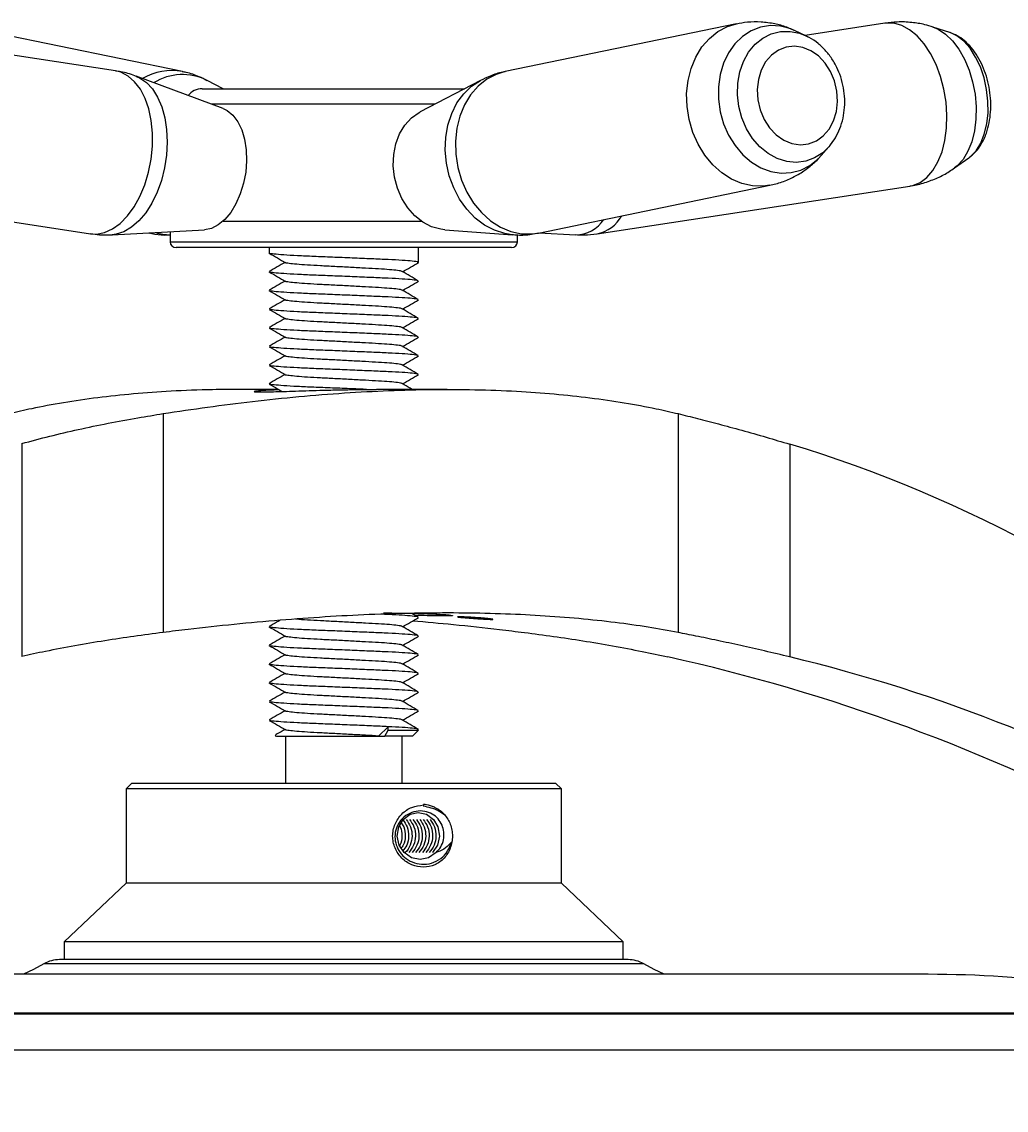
# Model space of a CAD drawing. Header units: millimetres. Extents: x 0 to 5860, y 0 to 4120.
# Drawn here: x 2708.1 to 2875.4, y 2116.6 to 2301.6 of the extents above; entities that cross this region are included whole.
import ezdxf

# ---------------------------------------------------------------- set-up
doc = ezdxf.new("R2010")
doc.units = ezdxf.units.MM
doc.layers.get('0').update_dxf_attribs({"lineweight": 15})
doc.layers.add('D', color=3, linetype='Continuous', lineweight=13)
doc.styles.add('STU25', font='isocp2.shx')
doc.dimstyles.new('STU25', dxfattribs={"dimscale": 20, "dimtxt": 2.5, "dimasz": 2, "dimexe": 0.6, "dimexo": 1, "dimgap": 1, "dimtad": 1, "dimdsep": 46, "dimtxsty": 'STU25', "dimcen": 2, "dimazin": 2, "dimtfac": 1, "dimtmove": 0, "dimatfit": 3, "dimfxl": 0, "dimtolj": 1, "dimtzin": 0, "dimarcsym": 0})

# ---------------------------------------------------------------- blocks, each defined once
blk = doc.blocks.new('*D4')
at = {"layer": 'D', "color": 0, "lineweight": -2}
for p, q in [((2877.56, 2301.58), (3780.63, 2301.58)), ((3768.63, 1251.58), (3768.63, 2261.58)), ((3570.39, 1211.58), (3780.63, 1211.58))]:
    blk.add_line(p, q, dxfattribs=at)
at = {"layer": 'D', "color": 0}
for points in [[(3761.96, 2261.58), (3775.29, 2261.58), (3768.63, 2301.58)], [(3761.96, 1251.58), (3775.29, 1251.58), (3768.63, 1211.58)]]:
    blk.add_solid(points, dxfattribs=at)
at = {"layer": 'Defpoints', "color": 0}
for p in [(2857.56, 2301.58), (3768.63, 2301.58), (3550.39, 1211.58)]:
    blk.add_point(p, dxfattribs=at)
at = {"layer": 'D', "color": 0, "insert": (3723.63, 1756.58), "char_height": 50, "attachment_point": 5, "rotation": 90, "style": 'STU25'}
blk.add_mtext('\\A1;1090', dxfattribs=at)

msp = doc.modelspace()

# ---------------------------------------------------------------- linework, layer by layer
at = {"color": 7, "linetype": 'Continuous', "lineweight": 15}
for p, q in [((2724.008, 2293.275), (2670.862, 2301.39)), ((2735.39, 2293.146), (2696.094, 2301.261)), ((2829.534, 2301.261), (2790.238, 2293.146)), ((2854.766, 2301.39), (2841.187, 2299.317)), ((2841.339, 2299.245), (2839.541, 2300.095)), ((2865.767, 2299.813), (2862.931, 2300.734)), ((2841.339, 2299.245), (2841.555, 2299.139)), ((2742.295, 2286.862), (2727.552, 2292.355)), ((2738.731, 2290.241), (2783.332, 2290.241)), ((2742.296, 2290.241), (2739.575, 2291.658)), ((2786.053, 2291.658), (2775.818, 2286.329)), ((2843.923, 2278.875), (2845.238, 2280.368)), ((2866.59, 2276.774), (2869.022, 2278.5)), ((2869.022, 2278.5), (2869.17, 2278.61)), ((2666.635, 2273.711), (2719.782, 2265.595)), ((2795.901, 2265.724), (2835.197, 2273.84)), ((2805.846, 2265.595), (2858.993, 2273.711)), ((2723.438, 2265.416), (2739.149, 2266.258)), ((2742.309, 2267.741), (2776.004, 2267.741)), ((2779.96, 2266.271), (2791.469, 2265.433)), ((2729.618, 2265.747), (2729.727, 2265.724)), ((2733.314, 2265.945), (2733.314, 2264.241)), ((2792.314, 2264.241), (2792.314, 2265.398)), ((2796.011, 2265.747), (2802.19, 2265.416)), ((2779.758, 2263.241), (2734.314, 2263.241)), ((2750.114, 2263.241), (2750.114, 2262.317)), ((2775.514, 2260.729), (2775.514, 2263.241)), ((2791.314, 2263.241), (2779.758, 2263.241)), ((2751.72, 2239.146), (2745.257, 2239.146)), ((2780.371, 2239.146), (2768.354, 2239.146)), ((2732.111, 2235.028), (2732.111, 2197.838)), ((2819.628, 2235.024), (2819.628, 2197.834)), ((2708.097, 2229.949), (2708.097, 2193.774)), ((2838.6, 2229.837), (2838.6, 2193.685)), ((2775.467, 2200.445), (2774.359, 2201.087)), ((2770.365, 2181.829), (2768.73, 2180.241)), ((2769.77, 2180.241), (2770.365, 2181.241)), ((2770.365, 2181.241), (2770.365, 2181.829)), ((2770.365, 2181.241), (2775.494, 2181.241)), ((2774.514, 2180.241), (2775.514, 2181.241)), ((2752.914, 2180.241), (2752.914, 2172.241)), ((2768.73, 2180.241), (2769.77, 2180.241)), ((2774.514, 2180.241), (2769.77, 2180.241)), ((2772.714, 2172.241), (2772.714, 2180.241)), ((2726.814, 2172.241), (2725.814, 2171.241)), ((2726.814, 2172.241), (2775.982, 2172.241)), ((2775.982, 2172.241), (2798.814, 2172.241)), ((2799.814, 2171.241), (2798.814, 2172.241)), ((2725.814, 2171.241), (2725.814, 2155.241)), ((2776.347, 2171.241), (2725.814, 2171.241)), ((2799.814, 2171.241), (2776.347, 2171.241)), ((2799.814, 2155.241), (2799.814, 2171.241)), ((2776.347, 2168.525), (2776.296, 2168.374)), ((2776.347, 2168.616), (2776.347, 2168.525)), ((2725.814, 2155.241), (2715.314, 2145.241)), ((2799.814, 2155.241), (2725.814, 2155.241)), ((2810.314, 2145.241), (2799.814, 2155.241)), ((2715.314, 2145.241), (2715.314, 2142.241)), ((2810.314, 2145.241), (2715.314, 2145.241)), ((2810.314, 2142.241), (2810.314, 2145.241)), ((2811.114, 2142.241), (2714.514, 2142.241)), ((2862.114, 2139.743), (2663.514, 2139.743)), ((2928.714, 2132.971), (2596.914, 2132.971))]:
    msp.add_line(p, q, dxfattribs=at)
at = {"color": 8, "linetype": 'Continuous', "lineweight": 15}
for p, q in [((2778.272, 2287.607), (2740.297, 2287.607)), ((2733.314, 2264.241), (2780.353, 2264.241)), ((2780.353, 2264.241), (2792.314, 2264.241)), ((2813.773, 2141.51), (2711.855, 2141.51)), ((2912.167, 2133.148), (2613.461, 2133.148)), ((2934.814, 2126.871), (2590.814, 2126.871))]:
    msp.add_line(p, q, dxfattribs=at)
at = {"color": 8, "linetype": 'Continuous', "lineweight": 15, "flags": 128}
for points in [[(2823.02, 2280.798), (2822.122, 2282.833), (2821.488, 2284.991), (2821.137, 2287.215), (2821.076, 2289.448), (2821.307, 2291.631), (2821.825, 2293.709), (2822.616, 2295.628), (2823.66, 2297.337), (2824.929, 2298.793), (2826.39, 2299.957), (2828.007, 2300.8), (2829.535, 2301.261)], [(2858.993, 2273.711), (2859.484, 2273.812), (2860.737, 2274.324), (2861.891, 2275.179), (2862.914, 2276.354), (2863.782, 2277.82), (2864.47, 2279.537), (2864.962, 2281.462), (2865.245, 2283.544), (2865.311, 2285.73), (2865.158, 2287.964), (2864.791, 2290.186), (2864.22, 2292.341), (2863.458, 2294.371), (2862.525, 2296.225), (2861.447, 2297.854), (2860.25, 2299.216), (2858.966, 2300.276), (2857.628, 2301.007), (2856.27, 2301.389), (2854.929, 2301.412), (2854.766, 2301.39)], [(2839.541, 2300.095), (2838.764, 2300.423), (2837.046, 2300.875), (2835.317, 2300.97), (2833.626, 2300.704), (2832.022, 2300.084), (2830.551, 2299.13), (2829.255, 2297.868), (2828.172, 2296.335), (2827.332, 2294.574), (2826.76, 2292.637), (2826.473, 2290.579), (2826.478, 2288.459), (2826.776, 2286.338), (2827.357, 2284.278), (2828.206, 2282.337)], [(2831.256, 2283.448), (2830.465, 2285.277), (2829.941, 2287.221), (2829.7, 2289.219), (2829.751, 2291.205), (2830.091, 2293.116), (2830.709, 2294.891), (2831.587, 2296.472), (2832.695, 2297.809), (2833.998, 2298.859), (2835.455, 2299.587), (2837.017, 2299.972), (2838.636, 2299.999), (2840.259, 2299.669), (2841.339, 2299.245)], [(2862.942, 2300.73), (2863.801, 2300.37), (2865.058, 2299.545), (2866.245, 2298.4), (2867.33, 2296.969), (2868.28, 2295.292), (2869.069, 2293.418), (2869.673, 2291.401), (2870.076, 2289.298), (2870.266, 2287.17), (2870.237, 2285.079), (2869.99, 2283.084), (2869.533, 2281.243), (2868.877, 2279.609), (2868.043, 2278.229), (2867.055, 2277.143), (2866.594, 2276.778)], [(2869.17, 2278.61), (2869.3, 2278.712), (2870.244, 2279.7), (2871.037, 2280.983), (2871.653, 2282.52), (2872.073, 2284.26), (2872.282, 2286.149), (2872.273, 2288.125), (2872.049, 2290.125), (2871.614, 2292.085), (2870.984, 2293.942), (2870.179, 2295.636), (2869.225, 2297.112), (2868.151, 2298.323), (2866.994, 2299.231), (2865.877, 2299.775)], [(2719.782, 2265.595), (2720.82, 2265.548), (2722.176, 2265.807), (2723.525, 2266.419), (2724.832, 2267.369), (2726.062, 2268.63), (2727.185, 2270.172), (2728.17, 2271.953), (2728.994, 2273.929), (2729.633, 2276.046), (2730.072, 2278.252), (2730.299, 2280.488), (2730.308, 2282.697), (2730.1, 2284.822), (2729.679, 2286.807), (2729.056, 2288.601), (2728.248, 2290.157), (2727.275, 2291.436), (2726.164, 2292.404), (2724.941, 2293.037), (2724.008, 2293.275)], [(2727.561, 2292.351), (2728.117, 2292.104), (2729.265, 2291.317), (2730.29, 2290.212), (2731.166, 2288.817), (2731.87, 2287.169), (2732.383, 2285.31), (2732.693, 2283.289), (2732.791, 2281.157), (2732.674, 2278.971), (2732.347, 2276.786), (2731.817, 2274.659), (2731.097, 2272.646), (2730.208, 2270.798), (2729.171, 2269.163), (2728.013, 2267.785), (2726.765, 2266.697), (2725.459, 2265.929), (2724.129, 2265.501), (2723.438, 2265.416)], [(2790.238, 2293.146), (2788.71, 2292.685), (2787.094, 2291.842), (2785.632, 2290.677), (2784.363, 2289.221), (2783.32, 2287.512), (2782.529, 2285.594), (2782.011, 2283.516), (2781.779, 2281.332), (2781.84, 2279.1), (2782.192, 2276.876), (2782.825, 2274.718), (2783.724, 2272.682)], [(2791.444, 2265.434), (2790.162, 2265.622), (2788.404, 2266.181), (2786.716, 2267.073), (2785.142, 2268.275), (2783.723, 2269.755), (2782.497, 2271.476), (2781.494, 2273.393), (2780.74, 2275.455), (2780.255, 2277.61), (2780.052, 2279.803), (2780.136, 2281.975), (2780.505, 2284.071), (2781.149, 2286.037), (2782.051, 2287.821), (2783.189, 2289.378), (2784.532, 2290.666), (2786.043, 2291.653)], [(2845.238, 2280.368), (2844.199, 2279.371), (2842.814, 2278.478), (2841.298, 2277.919), (2839.701, 2277.713), (2838.074, 2277.865), (2836.469, 2278.37), (2834.937, 2279.213), (2833.529, 2280.367), (2832.289, 2281.794), (2831.256, 2283.448)], [(2835.204, 2273.841), (2834.103, 2273.684), (2832.289, 2273.72), (2830.477, 2274.114), (2828.714, 2274.856), (2827.045, 2275.928), (2825.514, 2277.3), (2824.161, 2278.937), (2823.02, 2280.798)], [(2828.206, 2282.337), (2829.297, 2280.572), (2830.6, 2279.033), (2832.076, 2277.764), (2833.684, 2276.802), (2835.377, 2276.175), (2837.107, 2275.901), (2838.823, 2275.987), (2840.476, 2276.431), (2842.02, 2277.22), (2843.408, 2278.332), (2843.923, 2278.875)], [(2783.724, 2272.682), (2784.865, 2270.822), (2786.218, 2269.184), (2787.749, 2267.812), (2789.417, 2266.741), (2791.18, 2265.999), (2792.992, 2265.604), (2794.806, 2265.568), (2795.901, 2265.724)]]:
    msp.add_lwpolyline(points, dxfattribs=at)
at = {"color": 7, "linetype": 'Continuous', "lineweight": 15, "flags": 128}
for points in [[(2865.877, 2299.775), (2865.789, 2299.806), (2865.767, 2299.813)], [(2845.53, 2293.179), (2844.609, 2294.614), (2843.482, 2295.808), (2842.198, 2296.709), (2840.813, 2297.277), (2839.388, 2297.488), (2837.985, 2297.333), (2836.665, 2296.819), (2835.486, 2295.967), (2834.5, 2294.815), (2833.749, 2293.414), (2833.267, 2291.824), (2833.074, 2290.116), (2833.179, 2288.363), (2833.577, 2286.643), (2834.252, 2285.03), (2835.172, 2283.595), (2836.299, 2282.402), (2837.583, 2281.501), (2838.968, 2280.932), (2840.393, 2280.721), (2841.796, 2280.876), (2843.116, 2281.391), (2844.295, 2282.243), (2845.281, 2283.394), (2846.032, 2284.796), (2846.515, 2286.385), (2846.708, 2288.094), (2846.603, 2289.846), (2846.204, 2291.567), (2845.53, 2293.179)], [(2742.295, 2286.862), (2742.994, 2286.52), (2743.965, 2285.724), (2744.799, 2284.621), (2745.469, 2283.247), (2745.953, 2281.648), (2746.232, 2279.881), (2746.299, 2278.004), (2746.15, 2276.082), (2745.791, 2274.181), (2745.234, 2272.364), (2744.498, 2270.693), (2743.608, 2269.227), (2742.594, 2268.014), (2741.491, 2267.096), (2740.337, 2266.504), (2739.17, 2266.259), (2739.149, 2266.258)], [(2779.96, 2266.271), (2779.281, 2266.353), (2777.733, 2266.795), (2776.251, 2267.573), (2774.887, 2268.661), (2773.687, 2270.022), (2772.692, 2271.609), (2771.935, 2273.369), (2771.442, 2275.242), (2771.231, 2277.163), (2771.309, 2279.068), (2771.672, 2280.891), (2772.308, 2282.57), (2773.197, 2284.049), (2774.306, 2285.276), (2775.6, 2286.211), (2775.818, 2286.329)], [(2845.458, 2280.628), (2845.41, 2280.569), (2845.238, 2280.368)], [(2778.496, 2160.437), (2778.485, 2160.426), (2777.217, 2159.541), (2775.767, 2159.241), (2774.316, 2159.541), (2773.048, 2160.426), (2772.225, 2161.696), (2771.899, 2163.241), (2772.15, 2164.786), (2772.906, 2166.057), (2774.097, 2166.941), (2775.476, 2167.241), (2776.856, 2166.941), (2778.047, 2166.057), (2778.802, 2164.786), (2779.054, 2163.241), (2778.728, 2161.696), (2777.904, 2160.426), (2777.904, 2160.426)], [(2711.855, 2141.51), (2710.092, 2140.539), (2708.394, 2139.743)], [(2817.234, 2139.743), (2815.536, 2140.539), (2813.773, 2141.51)]]:
    msp.add_lwpolyline(points, dxfattribs=at)
at = {"color": 8, "linetype": 'Continuous', "lineweight": 15}
for centre, radius, start, end in [((2733.56, 2283.585), 9.735, 79.1781, 120.60812), ((2735.401, 2283.374), 9.276, 63.25714, 121.84338), ((2802.211, 2271.123), 5.707, 269.79073, 327.02115), ((2804.612, 2271.706), 6.234, 281.40533, 330.59193), ((2733.497, 2274.185), 8.776, 252.52927, 268.80282)]:
    msp.add_arc(centre, radius, start, end, dxfattribs=at)
at = {"color": 7, "linetype": 'Continuous', "lineweight": 15}
for centre, radius, start, end in [((2738.731, 2287.241), 3, 90, 142.32221), ((2734.314, 2264.241), 1, 180, 270), ((2791.314, 2264.241), 1, 270, 0), ((2714.514, 2137.041), 5.2, 90, 120.7547), ((2811.114, 2137.041), 5.2, 59.2453, 90), ((2862.114, 1946.511), 193.232, 74.98747, 90)]:
    msp.add_arc(centre, radius, start, end, dxfattribs=at)
for centre, major_axis, ratio, start_param, end_param in [((2775.81, 1969.046), (0, 270.1), 0.8931587, 5.6340553, 6.0198754), ((2749.818, 1866.553), (0, 334.6), 0.968258, 5.8109012, 6.0715032), ((2775.81, 1866.553), (0, 334.6), 0.8931587, 5.8109012, 6.0715032)]:
    msp.add_ellipse(centre, major_axis=major_axis, ratio=ratio, start_param=start_param, end_param=end_param, dxfattribs=at)
for points, knots in [([(2839.607, 2300.04), (2839.1, 2300.273), (2837.957, 2300.799), (2835.976, 2301.326), (2833.734, 2301.621), (2831.535, 2301.612), (2830.155, 2301.353), (2829.538, 2301.238)], [0, 0, 0, 0, 0.1619666, 0.3654273, 0.5927515, 0.8179714, 1, 1, 1, 1]), ([(2862.961, 2300.692), (2862.486, 2300.848), (2861.305, 2301.233), (2859.25, 2301.546), (2856.979, 2301.659), (2855.468, 2301.461), (2854.781, 2301.372)], [0, 0, 0, 0, 0.1811533, 0.4500635, 0.7496609, 1, 1, 1, 1]), ([(2871.834, 2282.251), (2871.946, 2282.554), (2872.258, 2283.395), (2872.593, 2284.891), (2872.777, 2286.732), (2872.741, 2288.627), (2872.493, 2290.524), (2872.039, 2292.377), (2871.385, 2294.142), (2870.536, 2295.777), (2869.496, 2297.239), (2868.319, 2298.413), (2867.117, 2299.273), (2866.29, 2299.599), (2865.914, 2299.747)], [0, 0, 0, 0, 0.0497802, 0.1383102, 0.2266928, 0.314806, 0.402744, 0.4908643, 0.5794997, 0.6691014, 0.7600571, 0.8523125, 0.9328336, 1, 1, 1, 1]), ([(2846.417, 2294.205), (2846.241, 2294.522), (2845.755, 2295.394), (2844.777, 2296.689), (2843.439, 2297.956), (2842.346, 2298.771), (2841.679, 2299.055), (2841.558, 2299.106)], [0, 0, 0, 0, 0.15081835, 0.41431688, 0.67842021, 0.94146741, 1, 1, 1, 1]), ([(2845.467, 2280.661), (2845.774, 2281.064), (2846.429, 2281.926), (2847.157, 2283.474), (2847.688, 2285.214), (2847.953, 2287.064), (2847.951, 2288.968), (2847.671, 2290.87), (2847.164, 2292.642), (2846.654, 2293.71), (2846.417, 2294.205)], [0, 0, 0, 0, 0.1111662, 0.2377254, 0.3658384, 0.4951461, 0.6252648, 0.7559333, 0.8870339, 1, 1, 1, 1]), ([(2727.576, 2292.328), (2727.482, 2292.369), (2726.636, 2292.736), (2725.43, 2293.06), (2724.308, 2293.199), (2724, 2293.237)], [0, 0, 0, 0, 0.083652, 0.7476961, 1, 1, 1, 1]), ([(2739.591, 2291.606), (2739.138, 2291.842), (2738.003, 2292.433), (2736.569, 2292.921), (2735.594, 2293.08), (2735.378, 2293.115)], [0, 0, 0, 0, 0.3408444, 0.8542699, 1, 1, 1, 1]), ([(2790.239, 2293.122), (2790.105, 2293.101), (2789.228, 2292.969), (2787.8, 2292.492), (2786.586, 2291.895), (2786.046, 2291.628)], [0, 0, 0, 0, 0.091386, 0.5952958, 1, 1, 1, 1]), ([(2869.207, 2278.674), (2869.456, 2278.866), (2870.079, 2279.347), (2870.887, 2280.383), (2871.483, 2281.416), (2871.761, 2282.078), (2871.834, 2282.251)], [0, 0, 0, 0, 0.2150644, 0.5393147, 0.8791428, 1, 1, 1, 1]), ([(2835.193, 2273.88), (2835.537, 2273.942), (2836.616, 2274.137), (2838.336, 2274.787), (2840.3, 2275.78), (2842.049, 2277.033), (2843.272, 2278.1), (2843.832, 2278.799), (2843.954, 2278.952)], [0, 0, 0, 0, 0.1013151, 0.3183632, 0.5311435, 0.739452, 0.9431098, 1, 1, 1, 1]), ([(2858.979, 2273.726), (2859.069, 2273.734), (2859.947, 2273.815), (2861.553, 2274.261), (2863.712, 2275.069), (2865.396, 2275.936), (2866.291, 2276.596), (2866.584, 2276.812)], [0, 0, 0, 0, 0.0329368, 0.3186548, 0.5969022, 0.8676653, 1, 1, 1, 1]), ([(2719.79, 2265.632), (2720.293, 2265.551), (2721.533, 2265.352), (2722.79, 2265.395), (2723.536, 2265.421)], [0, 0, 0, 0, 0.40589419, 1, 1, 1, 1]), ([(2729.728, 2265.765), (2730.049, 2265.69), (2731.099, 2265.446), (2732.314, 2265.343), (2733.187, 2265.406), (2733.314, 2265.415)], [0, 0, 0, 0, 0.2740612, 0.894042, 1, 1, 1, 1]), ([(2791.428, 2265.477), (2791.743, 2265.444), (2792.825, 2265.329), (2794.339, 2265.422), (2795.496, 2265.676), (2795.898, 2265.764)], [0, 0, 0, 0, 0.2108261, 0.7255389, 1, 1, 1, 1]), ([(2802.179, 2265.458), (2802.68, 2265.424), (2803.903, 2265.341), (2805.119, 2265.51), (2805.837, 2265.61)], [0, 0, 0, 0, 0.4100899, 1, 1, 1, 1]), ([(2752.829, 2260.729), (2752.393, 2260.476), (2751.496, 2259.957), (2750.6, 2259.438), (2750.14, 2259.171)], [0, 0, 0, 0, 0.4869304, 1, 1, 1, 1]), ([(2750.155, 2262.277), (2750.615, 2262.011), (2751.534, 2261.479), (2752.453, 2260.947), (2752.913, 2260.681)], [0, 0, 0, 0, 0.5001379, 1, 1, 1, 1]), ([(2775.411, 2260.729), (2775.425, 2260.753), (2775.467, 2260.818), (2774.572, 2260.939), (2772.859, 2261.079), (2770.447, 2261.204), (2767.537, 2261.328), (2764.264, 2261.468), (2760.891, 2261.608), (2757.689, 2261.733), (2754.833, 2261.857), (2752.466, 2261.997), (2750.907, 2262.138), (2750.163, 2262.225), (2750.198, 2262.272), (2750.202, 2262.278)], [0, 0, 0, 0, 0.0471096, 0.1341247, 0.2211399, 0.3051802, 0.389221, 0.4762363, 0.5632513, 0.6472919, 0.7313322, 0.8183474, 0.9053624, 0.9894032, 1, 1, 1, 1]), ([(2772.668, 2259.192), (2772.668, 2259.198), (2772.668, 2259.248), (2772.007, 2259.352), (2770.689, 2259.491), (2768.793, 2259.616), (2766.515, 2259.741), (2763.95, 2259.881), (2761.308, 2260.021), (2758.798, 2260.145), (2756.561, 2260.27), (2754.705, 2260.41), (2753.49, 2260.55), (2752.909, 2260.635), (2752.928, 2260.679), (2752.929, 2260.681)], [0, 0, 0, 0, 0.0144093, 0.1049926, 0.1955752, 0.2830556, 0.3705363, 0.4611191, 0.5517016, 0.6391826, 0.7266629, 0.8172452, 0.9078282, 0.9953087, 1, 1, 1, 1]), ([(2772.798, 2259.141), (2773.24, 2259.397), (2774.142, 2259.919), (2775.043, 2260.441), (2775.503, 2260.707)], [0, 0, 0, 0, 0.4900167, 1, 1, 1, 1]), ([(2750.155, 2259.102), (2750.615, 2258.836), (2751.534, 2258.304), (2752.453, 2257.772), (2752.913, 2257.506)], [0, 0, 0, 0, 0.5001379, 1, 1, 1, 1]), ([(2775.394, 2257.597), (2775.395, 2257.606), (2775.402, 2257.658), (2774.552, 2257.764), (2772.864, 2257.904), (2770.445, 2258.029), (2767.537, 2258.153), (2764.264, 2258.293), (2760.891, 2258.433), (2757.689, 2258.558), (2754.833, 2258.682), (2752.466, 2258.822), (2750.907, 2258.963), (2750.163, 2259.05), (2750.198, 2259.097), (2750.202, 2259.103)], [0, 0, 0, 0, 0.0194295, 0.1089722, 0.1985151, 0.2849966, 0.3714787, 0.4610217, 0.5505643, 0.6370462, 0.7235277, 0.8130707, 0.9026133, 0.9890954, 1, 1, 1, 1]), ([(2775.467, 2257.595), (2775.008, 2257.861), (2774.089, 2258.393), (2773.172, 2258.925), (2772.713, 2259.191)], [0, 0, 0, 0, 0.5000915, 1, 1, 1, 1]), ([(2752.829, 2257.554), (2752.393, 2257.301), (2751.496, 2256.782), (2750.6, 2256.263), (2750.14, 2255.996)], [0, 0, 0, 0, 0.48693159, 1, 1, 1, 1]), ([(2772.668, 2256.017), (2772.668, 2256.023), (2772.668, 2256.073), (2772.007, 2256.177), (2770.689, 2256.316), (2768.793, 2256.441), (2766.515, 2256.566), (2763.95, 2256.706), (2761.308, 2256.846), (2758.798, 2256.97), (2756.561, 2257.095), (2754.705, 2257.235), (2753.49, 2257.375), (2752.909, 2257.46), (2752.928, 2257.504), (2752.929, 2257.506)], [0, 0, 0, 0, 0.0144093, 0.1049926, 0.1955752, 0.2830557, 0.3705364, 0.4611191, 0.5517016, 0.6391826, 0.7266629, 0.8172452, 0.9078282, 0.9953087, 1, 1, 1, 1]), ([(2772.798, 2255.966), (2773.24, 2256.222), (2774.142, 2256.744), (2775.043, 2257.266), (2775.503, 2257.532)], [0, 0, 0, 0, 0.4900167, 1, 1, 1, 1]), ([(2750.155, 2255.927), (2750.615, 2255.661), (2751.534, 2255.129), (2752.453, 2254.597), (2752.913, 2254.331)], [0, 0, 0, 0, 0.50013911, 1, 1, 1, 1]), ([(2775.394, 2254.422), (2775.395, 2254.431), (2775.402, 2254.483), (2774.552, 2254.589), (2772.864, 2254.729), (2770.445, 2254.854), (2767.537, 2254.978), (2764.264, 2255.118), (2760.891, 2255.258), (2757.689, 2255.383), (2754.833, 2255.507), (2752.466, 2255.647), (2750.907, 2255.788), (2750.163, 2255.875), (2750.198, 2255.922), (2750.202, 2255.928)], [0, 0, 0, 0, 0.0194295, 0.1089722, 0.1985151, 0.2849966, 0.3714787, 0.4610217, 0.5505643, 0.6370462, 0.7235277, 0.8130707, 0.9026133, 0.9890954, 1, 1, 1, 1]), ([(2775.467, 2254.42), (2775.008, 2254.686), (2774.089, 2255.218), (2773.172, 2255.75), (2772.713, 2256.016)], [0, 0, 0, 0, 0.5000903, 1, 1, 1, 1]), ([(2752.829, 2254.379), (2752.393, 2254.126), (2751.496, 2253.607), (2750.6, 2253.088), (2750.14, 2252.821)], [0, 0, 0, 0, 0.4869328, 1, 1, 1, 1]), ([(2772.668, 2252.842), (2772.668, 2252.848), (2772.668, 2252.898), (2772.007, 2253.002), (2770.689, 2253.141), (2768.793, 2253.266), (2766.515, 2253.391), (2763.95, 2253.531), (2761.308, 2253.671), (2758.798, 2253.795), (2756.561, 2253.92), (2754.705, 2254.06), (2753.49, 2254.2), (2752.909, 2254.285), (2752.928, 2254.329), (2752.929, 2254.331)], [0, 0, 0, 0, 0.0144093, 0.1049926, 0.1955753, 0.2830557, 0.3705364, 0.4611192, 0.5517016, 0.6391826, 0.7266629, 0.8172453, 0.9078282, 0.9953087, 1, 1, 1, 1]), ([(2772.798, 2252.791), (2773.24, 2253.047), (2774.142, 2253.57), (2775.043, 2254.091), (2775.503, 2254.357)], [0, 0, 0, 0, 0.4900179, 1, 1, 1, 1]), ([(2752.829, 2251.204), (2752.393, 2250.951), (2751.496, 2250.432), (2750.6, 2249.913), (2750.14, 2249.646)], [0, 0, 0, 0, 0.4869304, 1, 1, 1, 1]), ([(2750.155, 2252.752), (2750.615, 2252.486), (2751.534, 2251.954), (2752.453, 2251.422), (2752.913, 2251.156)], [0, 0, 0, 0, 0.5001379, 1, 1, 1, 1]), ([(2775.394, 2251.247), (2775.395, 2251.256), (2775.402, 2251.308), (2774.552, 2251.414), (2772.864, 2251.554), (2770.445, 2251.679), (2767.537, 2251.803), (2764.264, 2251.943), (2760.891, 2252.083), (2757.689, 2252.208), (2754.833, 2252.332), (2752.466, 2252.472), (2750.907, 2252.613), (2750.163, 2252.7), (2750.198, 2252.747), (2750.202, 2252.753)], [0, 0, 0, 0, 0.0194295, 0.1089722, 0.1985151, 0.2849966, 0.3714787, 0.4610217, 0.5505643, 0.6370462, 0.7235277, 0.8130707, 0.9026133, 0.9890954, 1, 1, 1, 1]), ([(2775.467, 2251.245), (2775.008, 2251.511), (2774.089, 2252.043), (2773.172, 2252.575), (2772.713, 2252.841)], [0, 0, 0, 0, 0.5000892, 1, 1, 1, 1]), ([(2772.798, 2249.616), (2773.24, 2249.872), (2774.142, 2250.394), (2775.043, 2250.916), (2775.503, 2251.182)], [0, 0, 0, 0, 0.4900167, 1, 1, 1, 1]), ([(2750.155, 2249.577), (2750.615, 2249.311), (2751.534, 2248.779), (2752.453, 2248.247), (2752.913, 2247.981)], [0, 0, 0, 0, 0.5001379, 1, 1, 1, 1]), ([(2775.394, 2248.072), (2775.395, 2248.081), (2775.402, 2248.133), (2774.552, 2248.239), (2772.864, 2248.379), (2770.445, 2248.504), (2767.537, 2248.628), (2764.264, 2248.768), (2760.891, 2248.908), (2757.689, 2249.033), (2754.833, 2249.157), (2752.466, 2249.297), (2750.907, 2249.438), (2750.163, 2249.525), (2750.198, 2249.572), (2750.202, 2249.578)], [0, 0, 0, 0, 0.0194295, 0.1089722, 0.1985151, 0.2849966, 0.3714787, 0.4610217, 0.5505643, 0.6370462, 0.7235277, 0.8130707, 0.9026133, 0.9890954, 1, 1, 1, 1]), ([(2772.668, 2249.667), (2772.668, 2249.673), (2772.668, 2249.723), (2772.007, 2249.827), (2770.689, 2249.966), (2768.793, 2250.091), (2766.515, 2250.216), (2763.95, 2250.356), (2761.308, 2250.496), (2758.798, 2250.62), (2756.561, 2250.745), (2754.705, 2250.885), (2753.49, 2251.025), (2752.909, 2251.11), (2752.928, 2251.154), (2752.929, 2251.156)], [0, 0, 0, 0, 0.0144093, 0.1049926, 0.1955752, 0.2830556, 0.3705364, 0.4611191, 0.5517016, 0.6391826, 0.7266629, 0.8172452, 0.9078282, 0.9953087, 1, 1, 1, 1]), ([(2775.467, 2248.07), (2775.008, 2248.336), (2774.089, 2248.868), (2773.172, 2249.4), (2772.713, 2249.666)], [0, 0, 0, 0, 0.5000903, 1, 1, 1, 1]), ([(2752.829, 2248.029), (2752.393, 2247.776), (2751.496, 2247.257), (2750.6, 2246.738), (2750.14, 2246.471)], [0, 0, 0, 0, 0.48693159, 1, 1, 1, 1]), ([(2772.668, 2246.492), (2772.668, 2246.498), (2772.668, 2246.548), (2772.007, 2246.652), (2770.689, 2246.791), (2768.793, 2246.916), (2766.515, 2247.041), (2763.95, 2247.181), (2761.308, 2247.321), (2758.798, 2247.445), (2756.561, 2247.57), (2754.705, 2247.71), (2753.49, 2247.85), (2752.909, 2247.935), (2752.928, 2247.979), (2752.929, 2247.981)], [0, 0, 0, 0, 0.0144093, 0.1049926, 0.1955752, 0.2830557, 0.3705364, 0.4611191, 0.5517016, 0.6391826, 0.7266629, 0.8172452, 0.9078282, 0.9953087, 1, 1, 1, 1]), ([(2772.798, 2246.441), (2773.24, 2246.697), (2774.142, 2247.219), (2775.043, 2247.741), (2775.503, 2248.007)], [0, 0, 0, 0, 0.4900167, 1, 1, 1, 1]), ([(2750.155, 2246.402), (2750.615, 2246.136), (2751.534, 2245.604), (2752.453, 2245.072), (2752.913, 2244.806)], [0, 0, 0, 0, 0.5001368, 1, 1, 1, 1]), ([(2775.394, 2244.897), (2775.395, 2244.906), (2775.402, 2244.958), (2774.552, 2245.064), (2772.864, 2245.204), (2770.445, 2245.329), (2767.537, 2245.453), (2764.264, 2245.593), (2760.891, 2245.733), (2757.689, 2245.858), (2754.833, 2245.982), (2752.466, 2246.122), (2750.907, 2246.263), (2750.163, 2246.35), (2750.198, 2246.397), (2750.202, 2246.403)], [0, 0, 0, 0, 0.0194295, 0.1089722, 0.1985151, 0.2849966, 0.3714787, 0.4610217, 0.5505643, 0.6370462, 0.7235277, 0.8130707, 0.9026133, 0.9890954, 1, 1, 1, 1]), ([(2775.467, 2244.895), (2775.008, 2245.161), (2774.089, 2245.693), (2773.172, 2246.225), (2772.713, 2246.491)], [0, 0, 0, 0, 0.5000903, 1, 1, 1, 1]), ([(2752.829, 2244.854), (2752.393, 2244.601), (2751.496, 2244.082), (2750.6, 2243.563), (2750.14, 2243.296)], [0, 0, 0, 0, 0.4869328, 1, 1, 1, 1]), ([(2772.668, 2243.317), (2772.668, 2243.323), (2772.668, 2243.373), (2772.007, 2243.477), (2770.689, 2243.616), (2768.793, 2243.741), (2766.515, 2243.866), (2763.95, 2244.006), (2761.308, 2244.146), (2758.798, 2244.27), (2756.561, 2244.395), (2754.705, 2244.535), (2753.49, 2244.675), (2752.909, 2244.76), (2752.928, 2244.804), (2752.929, 2244.806)], [0, 0, 0, 0, 0.0144093, 0.1049926, 0.1955752, 0.2830556, 0.3705363, 0.4611192, 0.5517016, 0.6391826, 0.7266629, 0.8172453, 0.9078282, 0.9953088, 1, 1, 1, 1]), ([(2772.798, 2243.266), (2773.24, 2243.522), (2774.142, 2244.045), (2775.043, 2244.566), (2775.503, 2244.832)], [0, 0, 0, 0, 0.4900179, 1, 1, 1, 1]), ([(2750.155, 2243.227), (2750.615, 2242.961), (2751.534, 2242.429), (2752.453, 2241.897), (2752.913, 2241.631)], [0, 0, 0, 0, 0.5001379, 1, 1, 1, 1]), ([(2775.394, 2241.722), (2775.395, 2241.731), (2775.402, 2241.783), (2774.552, 2241.889), (2772.864, 2242.029), (2770.445, 2242.154), (2767.537, 2242.278), (2764.264, 2242.418), (2760.891, 2242.558), (2757.689, 2242.683), (2754.833, 2242.807), (2752.466, 2242.947), (2750.907, 2243.088), (2750.163, 2243.175), (2750.198, 2243.222), (2750.202, 2243.228)], [0, 0, 0, 0, 0.0194295, 0.1089722, 0.1985151, 0.2849966, 0.3714787, 0.4610217, 0.5505643, 0.6370462, 0.7235277, 0.8130707, 0.9026133, 0.9890954, 1, 1, 1, 1]), ([(2775.467, 2241.72), (2775.008, 2241.986), (2774.089, 2242.518), (2773.172, 2243.05), (2772.713, 2243.316)], [0, 0, 0, 0, 0.5000892, 1, 1, 1, 1]), ([(2752.829, 2241.679), (2752.393, 2241.426), (2751.496, 2240.907), (2750.6, 2240.388), (2750.14, 2240.121)], [0, 0, 0, 0, 0.4869304, 1, 1, 1, 1]), ([(2772.668, 2240.142), (2772.668, 2240.148), (2772.668, 2240.198), (2772.007, 2240.302), (2770.689, 2240.441), (2768.793, 2240.566), (2766.515, 2240.691), (2763.95, 2240.831), (2761.308, 2240.971), (2758.798, 2241.095), (2756.561, 2241.22), (2754.705, 2241.36), (2753.49, 2241.5), (2752.909, 2241.585), (2752.928, 2241.629), (2752.929, 2241.631)], [0, 0, 0, 0, 0.01440935, 0.10499256, 0.19557524, 0.28305563, 0.37053636, 0.46111915, 0.55170164, 0.6391826, 0.72666286, 0.81724523, 0.90782818, 0.99530874, 1, 1, 1, 1]), ([(2774.429, 2239.146), (2774.316, 2239.212), (2773.743, 2239.543), (2773.172, 2239.875), (2772.713, 2240.141)], [0, 0, 0, 0, 0.1978035, 1, 1, 1, 1]), ([(2772.798, 2240.091), (2773.24, 2240.347), (2774.142, 2240.869), (2775.043, 2241.391), (2775.503, 2241.657)], [0, 0, 0, 0, 0.4900167, 1, 1, 1, 1]), ([(2745.285, 2239.12), (2743.69, 2239.121), (2739.636, 2239.123), (2733.542, 2238.869), (2727.02, 2238.407), (2720.901, 2237.75), (2715.122, 2236.906), (2710.149, 2235.984), (2707.281, 2235.314), (2706.054, 2235.028)], [0, 0, 0, 0, 0.1041022, 0.2646882, 0.4171085, 0.5695321, 0.7261882, 0.8828495, 1, 1, 1, 1]), ([(2732.111, 2235.028), (2734.629, 2235.406), (2739.665, 2236.163), (2747.374, 2237.136), (2755.155, 2237.953), (2762.893, 2238.574), (2770.458, 2238.979), (2777.876, 2239.171), (2785.153, 2239.135), (2792.108, 2238.874), (2798.63, 2238.405), (2804.759, 2237.749), (2810.547, 2236.903), (2815.527, 2235.981), (2818.4, 2235.31), (2819.628, 2235.024)], [0, 0, 0, 0, 0.07789544, 0.15578862, 0.23587422, 0.31595754, 0.3938849, 0.4718113, 0.55211155, 0.63241273, 0.70862326, 0.78483549, 0.86316495, 0.94149686, 1, 1, 1, 1]), ([(2751.854, 2239.069), (2751.566, 2239.06), (2750.663, 2239.034), (2749.511, 2238.976), (2748.423, 2238.903), (2747.768, 2238.833), (2747.533, 2238.774), (2747.732, 2238.733), (2748.364, 2238.714), (2749.396, 2238.72), (2750.819, 2238.75), (2752.565, 2238.8), (2754.618, 2238.866), (2756.885, 2238.938), (2759.342, 2239.01), (2761.879, 2239.073), (2764.46, 2239.12), (2766.645, 2239.145), (2767.902, 2239.144), (2768.354, 2239.144)], [0, 0, 0, 0, 0.0295572, 0.0927336, 0.1541847, 0.2174183, 0.2788545, 0.3420787, 0.4034008, 0.4665063, 0.5277426, 0.5907522, 0.6520414, 0.7151006, 0.7765126, 0.8397023, 0.90116, 0.9644035, 1, 1, 1, 1]), ([(2750.155, 2240.052), (2750.615, 2239.786), (2751.339, 2239.367), (2752.063, 2238.948), (2752.327, 2238.795)], [0, 0, 0, 0, 0.6349264, 1, 1, 1, 1]), ([(2766.685, 2239.139), (2765.879, 2239.174), (2763.992, 2239.255), (2760.886, 2239.383), (2757.69, 2239.508), (2754.833, 2239.632), (2752.466, 2239.772), (2750.907, 2239.913), (2750.163, 2240), (2750.198, 2240.047), (2750.202, 2240.053)], [0, 0, 0, 0, 0.1101596, 0.2579923, 0.40077191, 0.54355082, 0.69138409, 0.83921691, 0.98199672, 1, 1, 1, 1]), ([(2708.097, 2229.949), (2709.674, 2230.371), (2712.827, 2231.214), (2717.736, 2232.358), (2722.749, 2233.404), (2727.574, 2234.3), (2730.688, 2234.8), (2732.111, 2235.028)], [0, 0, 0, 0, 0.2031587, 0.4063124, 0.6153026, 0.8242898, 1, 1, 1, 1]), ([(2819.628, 2235.024), (2820.705, 2234.758), (2822.86, 2234.227), (2826.49, 2233.284), (2830.397, 2232.223), (2834.45, 2231.076), (2837.259, 2230.237), (2838.6, 2229.837)], [0, 0, 0, 0, 0.1999771, 0.3999576, 0.605833, 0.8117137, 1, 1, 1, 1]), ([(2819.628, 2197.834), (2817.955, 2198.143), (2814.609, 2198.761), (2808.946, 2199.553), (2802.825, 2200.216), (2796.29, 2200.715), (2789.466, 2201.035), (2782.341, 2201.178), (2774.89, 2201.133), (2767.276, 2200.902), (2759.637, 2200.498), (2751.959, 2199.938), (2744.181, 2199.222), (2737.529, 2198.501), (2733.526, 2198.011), (2732.111, 2197.838)], [0, 0, 0, 0, 0.07892847, 0.15785534, 0.23902824, 0.32019922, 0.39914953, 0.47809892, 0.55941664, 0.64073501, 0.71851378, 0.79629371, 0.87626009, 0.95622835, 1, 1, 1, 1]), ([(2751.986, 2199.916), (2751.831, 2199.825), (2751.215, 2199.469), (2750.6, 2199.113), (2750.14, 2198.846)], [0, 0, 0, 0, 0.2525966, 1, 1, 1, 1]), ([(2772.668, 2198.867), (2772.668, 2198.873), (2772.668, 2198.923), (2772.007, 2199.027), (2770.689, 2199.166), (2768.793, 2199.291), (2766.515, 2199.416), (2763.949, 2199.556), (2761.31, 2199.696), (2758.79, 2199.82), (2756.592, 2199.944), (2755.154, 2200.046), (2754.675, 2200.1), (2754.609, 2200.107)], [0, 0, 0, 0, 0.0173241, 0.1262304, 0.2351361, 0.340312, 0.4454882, 0.5543941, 0.6632995, 0.7684761, 0.8736518, 0.9825571, 1, 1, 1, 1]), ([(2769.581, 2201.153), (2770.516, 2201.151), (2772.414, 2201.145), (2774.927, 2201.101), (2777.131, 2201.036), (2778.909, 2200.956), (2780.246, 2200.868), (2781.079, 2200.784), (2781.399, 2200.713), (2781.191, 2200.662), (2780.455, 2200.638), (2779.236, 2200.643), (2777.51, 2200.678), (2776.05, 2200.718), (2775.075, 2200.748), (2774.938, 2200.752)], [0, 0, 0, 0, 0.0809898, 0.1643304, 0.2453196, 0.328653, 0.4097193, 0.4931333, 0.5742479, 0.6577194, 0.7387491, 0.8221338, 0.9030781, 0.9863675, 1, 1, 1, 1]), ([(2775.394, 2200.447), (2775.395, 2200.456), (2775.402, 2200.508), (2774.558, 2200.614), (2772.841, 2200.754), (2771.112, 2200.846), (2769.929, 2200.898), (2769.707, 2200.908)], [0, 0, 0, 0, 0.0637109, 0.3573287, 0.650947, 0.9345271, 1, 1, 1, 1]), ([(2772.798, 2198.816), (2773.24, 2199.072), (2774.142, 2199.594), (2775.043, 2200.116), (2775.503, 2200.382)], [0, 0, 0, 0, 0.4900167, 1, 1, 1, 1]), ([(2774.55, 2199.831), (2776.846, 2199.628), (2781.756, 2199.194), (2788.091, 2198.497), (2792.092, 2198.007), (2793.507, 2197.834)], [0, 0, 0, 0, 0.3621631, 0.7745334, 1, 1, 1, 1]), ([(2786.248, 2200.291), (2786.551, 2200.267), (2787.156, 2200.218), (2787.803, 2200.149), (2788.159, 2200.095), (2788.171, 2200.063), (2787.845, 2200.059), (2787.216, 2200.083), (2786.356, 2200.13), (2785.36, 2200.195), (2784.339, 2200.269), (2783.407, 2200.342), (2782.673, 2200.407), (2782.219, 2200.456), (2782.097, 2200.487), (2782.32, 2200.497), (2782.861, 2200.486), (2783.659, 2200.453), (2784.623, 2200.402), (2785.527, 2200.345), (2786.048, 2200.306), (2786.248, 2200.291)], [0, 0, 0, 0, 0.0538822, 0.1077652, 0.1615993, 0.2152882, 0.2688208, 0.3222716, 0.3757624, 0.4293908, 0.4831789, 0.5370639, 0.5909491, 0.6447509, 0.6984357, 0.7520171, 0.8055395, 0.8590635, 0.9126455, 0.9663315, 1, 1, 1, 1]), ([(2732.111, 2197.838), (2730.463, 2197.624), (2727.169, 2197.198), (2722.154, 2196.441), (2717.122, 2195.589), (2712.403, 2194.697), (2709.432, 2194.06), (2708.097, 2193.774)], [0, 0, 0, 0, 0.20410456, 0.40821206, 0.6183005, 0.82839449, 1, 1, 1, 1]), ([(2750.155, 2198.777), (2750.615, 2198.511), (2751.534, 2197.979), (2752.453, 2197.447), (2752.913, 2197.181)], [0, 0, 0, 0, 0.5001379, 1, 1, 1, 1]), ([(2775.394, 2197.272), (2775.395, 2197.281), (2775.402, 2197.333), (2774.552, 2197.439), (2772.864, 2197.579), (2770.445, 2197.704), (2767.537, 2197.828), (2764.264, 2197.968), (2760.891, 2198.108), (2757.689, 2198.233), (2754.833, 2198.357), (2752.466, 2198.497), (2750.907, 2198.638), (2750.163, 2198.725), (2750.198, 2198.772), (2750.202, 2198.778)], [0, 0, 0, 0, 0.0194295, 0.1089722, 0.1985151, 0.2849966, 0.3714787, 0.4610217, 0.5505643, 0.6370462, 0.7235277, 0.8130707, 0.9026133, 0.9890954, 1, 1, 1, 1]), ([(2775.467, 2197.27), (2775.008, 2197.536), (2774.089, 2198.068), (2773.172, 2198.6), (2772.713, 2198.866)], [0, 0, 0, 0, 0.50009094, 1, 1, 1, 1]), ([(2793.507, 2197.834), (2795.155, 2197.621), (2798.452, 2197.194), (2803.468, 2196.435), (2808.501, 2195.581), (2813.345, 2194.665), (2816.432, 2193.999), (2817.887, 2193.685)], [0, 0, 0, 0, 0.2009651, 0.4019325, 0.6087937, 0.8156574, 1, 1, 1, 1]), ([(2838.6, 2193.685), (2837.164, 2194.026), (2834.29, 2194.71), (2830.183, 2195.637), (2826.27, 2196.485), (2822.711, 2197.225), (2820.615, 2197.639), (2819.628, 2197.834)], [0, 0, 0, 0, 0.2010178, 0.40203307, 0.60884299, 0.8156497, 1, 1, 1, 1]), ([(2752.829, 2197.229), (2752.393, 2196.976), (2751.496, 2196.457), (2750.6, 2195.938), (2750.14, 2195.671)], [0, 0, 0, 0, 0.486931, 1, 1, 1, 1]), ([(2772.668, 2195.692), (2772.668, 2195.698), (2772.668, 2195.748), (2772.007, 2195.852), (2770.689, 2195.991), (2768.793, 2196.116), (2766.515, 2196.241), (2763.95, 2196.381), (2761.308, 2196.521), (2758.798, 2196.645), (2756.561, 2196.77), (2754.705, 2196.91), (2753.49, 2197.05), (2752.909, 2197.135), (2752.928, 2197.179), (2752.929, 2197.181)], [0, 0, 0, 0, 0.01440935, 0.10499258, 0.19557524, 0.28305565, 0.37053635, 0.46111915, 0.55170164, 0.6391826, 0.72666287, 0.81724523, 0.90782817, 0.99530874, 1, 1, 1, 1]), ([(2775.467, 2194.095), (2775.008, 2194.361), (2774.089, 2194.893), (2773.172, 2195.425), (2772.713, 2195.691)], [0, 0, 0, 0, 0.50009094, 1, 1, 1, 1]), ([(2772.798, 2195.641), (2773.24, 2195.897), (2774.142, 2196.419), (2775.043, 2196.941), (2775.503, 2197.207)], [0, 0, 0, 0, 0.4900173, 1, 1, 1, 1]), ([(2752.829, 2194.054), (2752.393, 2193.801), (2751.496, 2193.282), (2750.6, 2192.763), (2750.14, 2192.496)], [0, 0, 0, 0, 0.4869316, 1, 1, 1, 1]), ([(2750.155, 2195.602), (2750.615, 2195.336), (2751.534, 2194.804), (2752.453, 2194.272), (2752.913, 2194.006)], [0, 0, 0, 0, 0.5001385, 1, 1, 1, 1]), ([(2775.394, 2194.097), (2775.395, 2194.106), (2775.402, 2194.158), (2774.552, 2194.264), (2772.864, 2194.404), (2770.445, 2194.529), (2767.537, 2194.653), (2764.264, 2194.793), (2760.891, 2194.933), (2757.689, 2195.058), (2754.833, 2195.182), (2752.466, 2195.322), (2750.907, 2195.463), (2750.163, 2195.55), (2750.198, 2195.597), (2750.202, 2195.603)], [0, 0, 0, 0, 0.0194295, 0.1089722, 0.1985151, 0.2849966, 0.3714787, 0.4610217, 0.5505643, 0.6370462, 0.7235277, 0.8130707, 0.9026133, 0.9890954, 1, 1, 1, 1]), ([(2772.668, 2192.517), (2772.668, 2192.523), (2772.668, 2192.573), (2772.007, 2192.677), (2770.689, 2192.816), (2768.793, 2192.941), (2766.515, 2193.066), (2763.95, 2193.206), (2761.308, 2193.346), (2758.798, 2193.47), (2756.561, 2193.595), (2754.705, 2193.735), (2753.49, 2193.875), (2752.909, 2193.96), (2752.928, 2194.004), (2752.929, 2194.006)], [0, 0, 0, 0, 0.0144093, 0.1049926, 0.1955753, 0.2830556, 0.3705364, 0.4611192, 0.5517016, 0.6391826, 0.7266629, 0.8172452, 0.9078282, 0.9953087, 1, 1, 1, 1]), ([(2772.798, 2192.466), (2773.24, 2192.722), (2774.142, 2193.245), (2775.043, 2193.766), (2775.503, 2194.032)], [0, 0, 0, 0, 0.4900173, 1, 1, 1, 1]), ([(2750.155, 2192.427), (2750.615, 2192.161), (2751.534, 2191.629), (2752.453, 2191.097), (2752.913, 2190.831)], [0, 0, 0, 0, 0.5001385, 1, 1, 1, 1]), ([(2775.394, 2190.922), (2775.395, 2190.931), (2775.402, 2190.983), (2774.552, 2191.089), (2772.864, 2191.229), (2770.445, 2191.354), (2767.537, 2191.478), (2764.264, 2191.618), (2760.891, 2191.758), (2757.689, 2191.883), (2754.833, 2192.007), (2752.466, 2192.147), (2750.907, 2192.288), (2750.163, 2192.375), (2750.198, 2192.422), (2750.202, 2192.428)], [0, 0, 0, 0, 0.0194295, 0.1089722, 0.1985151, 0.2849966, 0.3714787, 0.4610217, 0.5505643, 0.6370462, 0.7235277, 0.8130707, 0.9026133, 0.9890954, 1, 1, 1, 1]), ([(2775.467, 2190.92), (2775.008, 2191.186), (2774.089, 2191.718), (2773.172, 2192.25), (2772.713, 2192.516)], [0, 0, 0, 0, 0.5000898, 1, 1, 1, 1]), ([(2752.829, 2190.879), (2752.393, 2190.626), (2751.496, 2190.107), (2750.6, 2189.588), (2750.14, 2189.321)], [0, 0, 0, 0, 0.486931, 1, 1, 1, 1]), ([(2772.668, 2189.342), (2772.668, 2189.348), (2772.668, 2189.398), (2772.007, 2189.502), (2770.689, 2189.641), (2768.793, 2189.766), (2766.515, 2189.891), (2763.95, 2190.031), (2761.308, 2190.171), (2758.798, 2190.295), (2756.561, 2190.42), (2754.705, 2190.56), (2753.49, 2190.7), (2752.909, 2190.785), (2752.928, 2190.829), (2752.929, 2190.831)], [0, 0, 0, 0, 0.0144093, 0.1049926, 0.1955752, 0.2830556, 0.3705364, 0.4611192, 0.5517016, 0.6391826, 0.7266629, 0.8172452, 0.9078282, 0.9953087, 1, 1, 1, 1]), ([(2772.798, 2189.291), (2773.24, 2189.547), (2774.142, 2190.07), (2775.043, 2190.591), (2775.503, 2190.857)], [0, 0, 0, 0, 0.4900179, 1, 1, 1, 1]), ([(2750.155, 2189.252), (2750.615, 2188.986), (2751.534, 2188.454), (2752.453, 2187.922), (2752.913, 2187.656)], [0, 0, 0, 0, 0.5001379, 1, 1, 1, 1]), ([(2775.394, 2187.747), (2775.395, 2187.756), (2775.402, 2187.808), (2774.552, 2187.914), (2772.864, 2188.054), (2770.445, 2188.179), (2767.537, 2188.303), (2764.264, 2188.443), (2760.891, 2188.583), (2757.689, 2188.708), (2754.833, 2188.832), (2752.466, 2188.972), (2750.907, 2189.113), (2750.163, 2189.2), (2750.198, 2189.247), (2750.202, 2189.253)], [0, 0, 0, 0, 0.0194295, 0.1089722, 0.1985151, 0.2849966, 0.3714787, 0.4610217, 0.5505643, 0.6370462, 0.7235277, 0.8130707, 0.9026133, 0.9890954, 1, 1, 1, 1]), ([(2775.467, 2187.745), (2775.008, 2188.011), (2774.089, 2188.543), (2773.172, 2189.075), (2772.713, 2189.341)], [0, 0, 0, 0, 0.5000898, 1, 1, 1, 1]), ([(2752.829, 2187.704), (2752.393, 2187.451), (2751.496, 2186.932), (2750.6, 2186.413), (2750.14, 2186.146)], [0, 0, 0, 0, 0.486931, 1, 1, 1, 1]), ([(2772.668, 2186.167), (2772.668, 2186.173), (2772.668, 2186.223), (2772.007, 2186.327), (2770.689, 2186.466), (2768.793, 2186.591), (2766.515, 2186.716), (2763.95, 2186.856), (2761.308, 2186.996), (2758.798, 2187.12), (2756.561, 2187.245), (2754.705, 2187.385), (2753.49, 2187.525), (2752.909, 2187.61), (2752.928, 2187.654), (2752.929, 2187.656)], [0, 0, 0, 0, 0.0144093, 0.1049926, 0.1955752, 0.2830556, 0.3705364, 0.4611192, 0.5517016, 0.6391826, 0.7266629, 0.8172452, 0.9078282, 0.9953087, 1, 1, 1, 1]), ([(2772.798, 2186.116), (2773.24, 2186.372), (2774.142, 2186.894), (2775.043, 2187.416), (2775.503, 2187.682)], [0, 0, 0, 0, 0.4900173, 1, 1, 1, 1]), ([(2750.155, 2186.077), (2750.615, 2185.811), (2751.534, 2185.279), (2752.453, 2184.747), (2752.913, 2184.481)], [0, 0, 0, 0, 0.5001379, 1, 1, 1, 1]), ([(2775.394, 2184.572), (2775.395, 2184.581), (2775.402, 2184.633), (2774.552, 2184.739), (2772.864, 2184.879), (2770.445, 2185.004), (2767.537, 2185.128), (2764.264, 2185.268), (2760.891, 2185.408), (2757.689, 2185.533), (2754.833, 2185.657), (2752.466, 2185.797), (2750.907, 2185.938), (2750.163, 2186.025), (2750.198, 2186.072), (2750.202, 2186.078)], [0, 0, 0, 0, 0.0194295, 0.1089722, 0.1985151, 0.2849966, 0.3714787, 0.4610217, 0.5505643, 0.6370462, 0.7235277, 0.8130707, 0.9026133, 0.9890954, 1, 1, 1, 1]), ([(2775.467, 2184.57), (2775.008, 2184.836), (2774.089, 2185.368), (2773.172, 2185.9), (2772.713, 2186.166)], [0, 0, 0, 0, 0.50009094, 1, 1, 1, 1]), ([(2752.829, 2184.529), (2752.393, 2184.276), (2751.496, 2183.757), (2750.6, 2183.238), (2750.14, 2182.971)], [0, 0, 0, 0, 0.4869322, 1, 1, 1, 1]), ([(2750.155, 2182.902), (2750.615, 2182.636), (2751.534, 2182.104), (2752.453, 2181.572), (2752.913, 2181.306)], [0, 0, 0, 0, 0.5001385, 1, 1, 1, 1]), ([(2770.365, 2181.829), (2769.441, 2181.87), (2767.56, 2181.953), (2764.258, 2182.093), (2760.893, 2182.233), (2757.688, 2182.358), (2754.833, 2182.482), (2752.466, 2182.622), (2750.907, 2182.763), (2750.163, 2182.85), (2750.198, 2182.897), (2750.202, 2182.903)], [0, 0, 0, 0, 0.1209533, 0.2461878, 0.3714216, 0.4923747, 0.6133273, 0.7385616, 0.8637955, 0.9847489, 1, 1, 1, 1]), ([(2772.668, 2182.992), (2772.668, 2182.998), (2772.668, 2183.048), (2772.007, 2183.152), (2770.689, 2183.291), (2768.793, 2183.416), (2766.515, 2183.541), (2763.95, 2183.681), (2761.308, 2183.821), (2758.798, 2183.945), (2756.561, 2184.07), (2754.705, 2184.21), (2753.49, 2184.35), (2752.909, 2184.435), (2752.928, 2184.479), (2752.929, 2184.481)], [0, 0, 0, 0, 0.0144093, 0.1049926, 0.1955752, 0.2830556, 0.3705364, 0.4611192, 0.5517016, 0.6391826, 0.7266629, 0.8172452, 0.9078282, 0.9953088, 1, 1, 1, 1]), ([(2775.467, 2181.395), (2775.008, 2181.661), (2774.089, 2182.193), (2773.172, 2182.725), (2772.713, 2182.991)], [0, 0, 0, 0, 0.50009094, 1, 1, 1, 1]), ([(2772.798, 2182.941), (2773.24, 2183.197), (2774.142, 2183.719), (2775.043, 2184.241), (2775.503, 2184.507)], [0, 0, 0, 0, 0.4900173, 1, 1, 1, 1]), ([(2752.829, 2181.354), (2752.393, 2181.101), (2751.844, 2180.783), (2751.296, 2180.466), (2751.184, 2180.401)], [0, 0, 0, 0, 0.79609924, 1, 1, 1, 1]), ([(2768.73, 2180.241), (2768.006, 2180.282), (2766.532, 2180.366), (2763.945, 2180.506), (2761.309, 2180.646), (2758.798, 2180.77), (2756.561, 2180.895), (2754.705, 2181.035), (2753.49, 2181.175), (2752.909, 2181.26), (2752.928, 2181.304), (2752.929, 2181.306)], [0, 0, 0, 0, 0.1220188, 0.2483645, 0.3747097, 0.4967289, 0.6187471, 0.7450921, 0.871438, 0.9934566, 1, 1, 1, 1]), ([(2775.161, 2181.241), (2775.305, 2181.27), (2775.596, 2181.33), (2775.439, 2181.436), (2774.593, 2181.564), (2772.875, 2181.704), (2771.192, 2181.788), (2770.365, 2181.829)], [0, 0, 0, 0, 0.1608279, 0.3253444, 0.5528217, 0.7802993, 1, 1, 1, 1]), ([(2751.189, 2180.307), (2751.152, 2180.296), (2751.071, 2180.273), (2751.275, 2180.252), (2751.384, 2180.241)], [0, 0, 0, 0, 0.4621272, 1, 1, 1, 1]), ([(2751.384, 2180.241), (2751.57, 2180.241), (2752.179, 2180.241), (2754.046, 2180.241), (2756.693, 2180.241), (2759.073, 2180.241), (2761.509, 2180.241), (2764.552, 2180.241), (2767.16, 2180.241), (2768.397, 2180.241), (2768.73, 2180.241)], [0, 0, 0, 0, 0.07906506, 0.25948476, 0.43544553, 0.52389259, 0.61228897, 0.77893321, 0.9405806, 1, 1, 1, 1]), ([(2779.93, 2166.906), (2780.3, 2166.384), (2780.865, 2165.587), (2781.215, 2164.277), (2781.311, 2163.242), (2781.217, 2162.203), (2780.845, 2160.875), (2779.953, 2159.394), (2778.319, 2158.238), (2776.357, 2157.816), (2774.348, 2158.238), (2772.596, 2159.392), (2771.605, 2160.873), (2771.188, 2162.201), (2771.084, 2163.241), (2771.189, 2164.281), (2771.605, 2165.611), (2772.596, 2167.08), (2774.35, 2168.281), (2775.68, 2168.444), (2776.347, 2168.525)], [0, 0, 0, 0, 0.06781214, 0.10359209, 0.13878529, 0.17398848, 0.20976963, 0.28100289, 0.3530786, 0.42575817, 0.49849668, 0.57066779, 0.64187151, 0.67763027, 0.71293338, 0.74821687, 0.78400798, 0.85522378, 0.9273792, 1, 1, 1, 1]), ([(2776.296, 2168.374), (2777.166, 2168.179), (2778.424, 2167.897), (2779.571, 2167.144), (2779.925, 2166.912)], [0, 0, 0, 0, 0.6912498, 1, 1, 1, 1]), ([(2778.206, 2168.143), (2777.772, 2168.306), (2777.169, 2168.532), (2776.526, 2168.598), (2776.347, 2168.616)], [0, 0, 0, 0, 0.72132823, 1, 1, 1, 1]), ([(2778.207, 2168.146), (2778.229, 2168.137), (2778.422, 2168.054), (2778.607, 2167.952), (2778.772, 2167.862)], [0, 0, 0, 0, 0.1105113, 1, 1, 1, 1]), ([(2778.496, 2160.437), (2778.782, 2160.743), (2779.358, 2161.357), (2779.817, 2162.601), (2779.886, 2163.9), (2779.552, 2165.139), (2778.868, 2166.215), (2777.85, 2167.049), (2776.552, 2167.528), (2775.084, 2167.525), (2773.634, 2167.003), (2772.435, 2165.987), (2771.679, 2164.629), (2771.417, 2163.152), (2771.664, 2161.702), (2772.337, 2160.399), (2773.412, 2159.327), (2774.837, 2158.597), (2776.482, 2158.352), (2778.177, 2158.69), (2779.667, 2159.607), (2780.66, 2160.879), (2780.967, 2161.822), (2781.092, 2162.203)], [0, 0, 0, 0, 0.0409393, 0.0821691, 0.1234957, 0.1624512, 0.2036079, 0.2474719, 0.2948114, 0.3448199, 0.3966044, 0.4486398, 0.4967597, 0.5439602, 0.5887883, 0.6339056, 0.682004, 0.7334342, 0.7891332, 0.8463295, 0.9054527, 0.9618517, 1, 1, 1, 1]), ([(2778.772, 2167.862), (2779.158, 2167.594), (2779.571, 2167.308), (2779.909, 2166.93), (2779.93, 2166.906)], [0, 0, 0, 0, 0.9368442, 1, 1, 1, 1]), ([(2772.283, 2165.009), (2772.329, 2164.936), (2772.647, 2164.431), (2772.701, 2163.244), (2772.61, 2162.1), (2772.302, 2161.636), (2772.283, 2161.607)], [0, 0, 0, 0, 0.075911, 0.5227856, 0.9696604, 1, 1, 1, 1]), ([(2772.573, 2165.497), (2772.729, 2165.268), (2773.171, 2164.615), (2773.314, 2163.243), (2773.129, 2161.933), (2772.698, 2161.333), (2772.573, 2161.159)], [0, 0, 0, 0, 0.1836811, 0.5224705, 0.8612599, 1, 1, 1, 1]), ([(2772.863, 2165.985), (2773.133, 2165.603), (2773.699, 2164.801), (2773.912, 2163.243), (2773.651, 2161.762), (2773.1, 2161.027), (2772.863, 2160.711)], [0, 0, 0, 0, 0.24947, 0.5222778, 0.7950856, 1, 1, 1, 1]), ([(2773.402, 2166.057), (2773.687, 2165.653), (2774.268, 2164.833), (2774.509, 2163.227), (2774.154, 2161.706), (2773.635, 2160.678), (2773.189, 2160.376), (2773.154, 2160.352)], [0, 0, 0, 0, 0.2409038, 0.4895764, 0.7382492, 0.979153, 1, 1, 1, 1]), ([(2773.982, 2166.057), (2774.269, 2165.652), (2774.852, 2164.829), (2775.078, 2163.241), (2774.777, 2161.653), (2774.149, 2160.83), (2773.84, 2160.426)], [0, 0, 0, 0, 0.2460344, 0.5, 0.7539654, 1, 1, 1, 1]), ([(2774.563, 2166.057), (2774.85, 2165.652), (2775.432, 2164.829), (2775.659, 2163.241), (2775.357, 2161.653), (2774.729, 2160.83), (2774.42, 2160.426)], [0, 0, 0, 0, 0.2460334, 0.5000001, 0.7539668, 1, 1, 1, 1]), ([(2775.144, 2166.057), (2775.43, 2165.652), (2776.013, 2164.829), (2776.24, 2163.241), (2775.938, 2161.653), (2775.31, 2160.83), (2775.001, 2160.426)], [0, 0, 0, 0, 0.2460328, 0.4999999, 0.7539672, 1, 1, 1, 1]), ([(2775.724, 2166.057), (2776.011, 2165.652), (2776.594, 2164.829), (2776.82, 2163.241), (2776.518, 2161.653), (2775.891, 2160.83), (2775.582, 2160.426)], [0, 0, 0, 0, 0.2460324, 0.4999991, 0.753965, 1, 1, 1, 1]), ([(2776.305, 2166.057), (2776.592, 2165.652), (2777.174, 2164.829), (2777.401, 2163.241), (2777.099, 2161.653), (2776.471, 2160.83), (2776.162, 2160.426)], [0, 0, 0, 0, 0.2460333, 0.5000001, 0.7539668, 1, 1, 1, 1]), ([(2776.886, 2166.057), (2777.172, 2165.652), (2777.755, 2164.829), (2777.982, 2163.241), (2777.68, 2161.653), (2777.052, 2160.83), (2776.743, 2160.426)], [0, 0, 0, 0, 0.24603292, 0.5, 0.75396721, 1, 1, 1, 1]), ([(2777.466, 2166.057), (2777.753, 2165.652), (2778.336, 2164.829), (2778.562, 2163.241), (2778.26, 2161.653), (2777.633, 2160.83), (2777.324, 2160.426)], [0, 0, 0, 0, 0.2460328, 0.4999999, 0.7539672, 1, 1, 1, 1]), ([(2781.092, 2162.203), (2780.78, 2161.854), (2780.142, 2161.138), (2779.172, 2160.637), (2778.6, 2160.468), (2778.496, 2160.437)], [0, 0, 0, 0, 0.4374969, 0.8975893, 1, 1, 1, 1])]:
    msp.add_open_spline(points, degree=3, knots=knots, dxfattribs=at)

# ---------------------------------------------------------------- dimensions: what is measured, and where the dimension line sits
at = {"layer": 'D'}
dim = msp.add_linear_dim(base=(3768.628, 2301.584), p1=(3550.387, 1211.583), p2=(2857.565, 2301.584), angle=90, dimstyle='STU25', dxfattribs=at)
dim.commit()
dim.dimension.update_dxf_attribs({"geometry": '*D4', "text_midpoint": (3723.628, 1756.583)})

doc.saveas('drawing.dxf')
